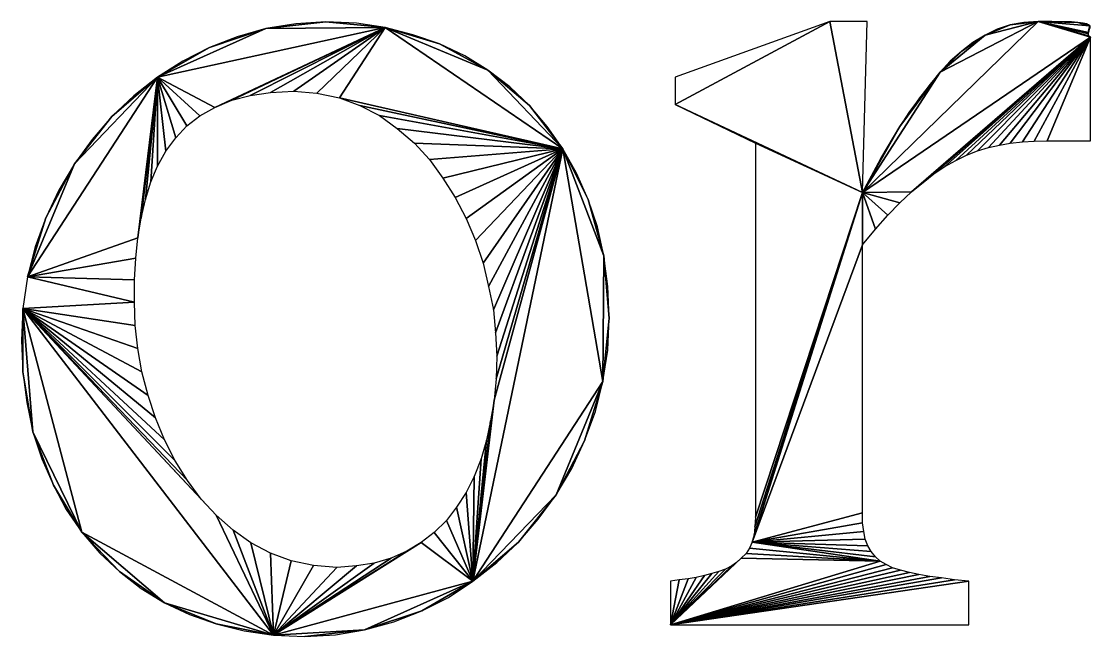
# Model space of a CAD drawing. Header units: millimetres. Extents: x 245 to 2830, y 44 to 1976.
# Drawn here: x 2729.1 to 2791.1, y 78.2 to 113.8 of the extents above; entities that cross this region are included whole.
import ezdxf

# ---------------------------------------------------------------- set-up
doc = ezdxf.new("R2010")
doc.units = ezdxf.units.MM
doc.layers.add('FloorPlan-page-1', color=7, linetype='Continuous')

msp = doc.modelspace()

# ---------------------------------------------------------------- linework, layer by layer
at = {"layer": 'FloorPlan-page-1', "color": 7, "true_color": 0x000000}
for points in [[(2750.189, 113.481, -0.05), (2743.286, 113.426, -0.05), (2737.014, 110.603, -0.05)], [(2750.189, 113.481, -0.05), (2737.014, 110.603, -0.05), (2740.327, 108.86, -0.05)], [(2743.286, 113.426, -0.05), (2740.012, 112.319, -0.05), (2737.014, 110.603, -0.05)], [(2743.286, 113.426, -0.05), (2741.629, 112.955, -0.05), (2740.012, 112.319, -0.05)], [(2750.189, 113.481, -0.05), (2740.327, 108.86, -0.05), (2741.313, 109.275, -0.05)], [(2750.189, 113.481, -0.05), (2741.313, 109.275, -0.05), (2742.378, 109.552, -0.05)], [(2750.189, 113.481, -0.05), (2742.378, 109.552, -0.05), (2743.562, 109.718, -0.05)], [(2746.757, 113.813, -0.05), (2745.021, 113.702, -0.05), (2743.286, 113.426, -0.05)], [(2750.189, 113.481, -0.05), (2746.757, 113.813, -0.05), (2743.286, 113.426, -0.05)], [(2750.189, 113.481, -0.05), (2743.562, 109.718, -0.05), (2744.903, 109.801, -0.05)], [(2750.189, 113.481, -0.05), (2744.903, 109.801, -0.05), (2746.244, 109.69, -0.05)], [(2750.189, 113.481, -0.05), (2746.244, 109.69, -0.05), (2747.546, 109.413, -0.05)], [(2750.189, 113.481, -0.05), (2748.532, 113.73, -0.05), (2746.757, 113.813, -0.05)], [(2760.484, 106.453, -0.05), (2750.189, 113.481, -0.05), (2747.546, 109.413, -0.05)], [(2753.344, 112.54, -0.05), (2751.806, 113.066, -0.05), (2750.189, 113.481, -0.05)], [(2756.145, 111.018, -0.05), (2753.344, 112.54, -0.05), (2750.189, 113.481, -0.05)], [(2760.484, 106.453, -0.05), (2756.145, 111.018, -0.05), (2750.189, 113.481, -0.05)], [(2775.947, 113.841, -0.05), (2766.993, 110.603, -0.05), (2766.993, 109.026, -0.05)], [(2777.84, 103.935, -0.05), (2775.947, 113.841, -0.05), (2766.993, 109.026, -0.05)], [(2777.84, 103.935, -0.05), (2778.116, 113.841, -0.05), (2775.947, 113.841, -0.05)], [(2788.017, 113.841, -0.05), (2782.337, 110.908, -0.05), (2777.84, 103.935, -0.05)], [(2791.054, 112.928, -0.05), (2788.017, 113.841, -0.05), (2777.84, 103.935, -0.05)], [(2788.017, 113.841, -0.05), (2784.94, 113.038, -0.05), (2782.337, 110.908, -0.05)], [(2788.017, 113.841, -0.05), (2786.4, 113.647, -0.05), (2784.94, 113.038, -0.05)], [(2786.4, 113.647, -0.05), (2785.65, 113.398, -0.05), (2784.94, 113.038, -0.05)], [(2788.017, 113.841, -0.05), (2787.189, 113.785, -0.05), (2786.4, 113.647, -0.05)], [(2789.437, 113.813, -0.05), (2788.806, 113.841, -0.05), (2788.017, 113.841, -0.05)], [(2790.305, 113.785, -0.05), (2789.437, 113.813, -0.05), (2788.017, 113.841, -0.05)], [(2791.015, 113.592, -0.05), (2790.305, 113.785, -0.05), (2788.017, 113.841, -0.05)], [(2790.936, 113.204, -0.05), (2791.015, 113.592, -0.05), (2788.017, 113.841, -0.05)], [(2790.936, 113.121, -0.05), (2790.936, 113.204, -0.05), (2788.017, 113.841, -0.05)], [(2790.936, 113.011, -0.05), (2790.936, 113.121, -0.05), (2788.017, 113.841, -0.05)], [(2791.054, 112.928, -0.05), (2790.936, 113.011, -0.05), (2788.017, 113.841, -0.05)], [(2790.305, 113.785, -0.05), (2789.95, 113.813, -0.05), (2789.437, 113.813, -0.05)], [(2790.818, 113.702, -0.05), (2790.621, 113.73, -0.05), (2790.305, 113.785, -0.05)], [(2791.015, 113.592, -0.05), (2790.818, 113.702, -0.05), (2790.305, 113.785, -0.05)], [(2791.015, 113.592, -0.05), (2790.936, 113.647, -0.05), (2790.818, 113.702, -0.05)], [(2790.936, 113.287, -0.05), (2791.015, 113.453, -0.05), (2791.015, 113.592, -0.05)], [(2790.936, 113.204, -0.05), (2790.936, 113.287, -0.05), (2791.015, 113.592, -0.05)], [(2790.936, 113.287, -0.05), (2790.976, 113.37, -0.05), (2791.015, 113.453, -0.05)], [(2791.015, 113.453, -0.05), (2791.015, 113.509, -0.05), (2791.015, 113.592, -0.05)], [(2780.68, 103.962, -0.05), (2791.054, 112.928, -0.05), (2777.84, 103.935, -0.05)], [(2780.68, 103.962, -0.05), (2781.351, 104.516, -0.05), (2791.054, 112.928, -0.05)], [(2781.351, 104.516, -0.05), (2781.982, 105.014, -0.05), (2791.054, 112.928, -0.05)], [(2781.982, 105.014, -0.05), (2782.613, 105.429, -0.05), (2791.054, 112.928, -0.05)], [(2784.94, 113.038, -0.05), (2783.599, 112.125, -0.05), (2782.337, 110.908, -0.05)], [(2782.613, 105.429, -0.05), (2783.244, 105.789, -0.05), (2791.054, 112.928, -0.05)], [(2783.244, 105.789, -0.05), (2783.875, 106.093, -0.05), (2791.054, 112.928, -0.05)], [(2784.94, 113.038, -0.05), (2784.23, 112.623, -0.05), (2783.599, 112.125, -0.05)], [(2783.875, 106.093, -0.05), (2784.506, 106.342, -0.05), (2791.054, 112.928, -0.05)], [(2784.506, 106.342, -0.05), (2785.138, 106.536, -0.05), (2791.054, 112.928, -0.05)], [(2785.138, 106.536, -0.05), (2785.769, 106.674, -0.05), (2791.054, 112.928, -0.05)], [(2785.769, 106.674, -0.05), (2786.4, 106.785, -0.05), (2791.054, 112.928, -0.05)], [(2786.4, 106.785, -0.05), (2787.11, 106.868, -0.05), (2791.054, 112.928, -0.05)], [(2787.11, 106.868, -0.05), (2787.78, 106.895, -0.05), (2791.054, 112.928, -0.05)], [(2787.78, 106.895, -0.05), (2788.53, 106.923, -0.05), (2791.054, 112.928, -0.05)], [(2788.53, 106.923, -0.05), (2791.054, 106.923, -0.05), (2791.054, 112.928, -0.05)], [(2740.012, 112.319, -0.05), (2738.473, 111.544, -0.05), (2737.014, 110.603, -0.05)], [(2756.145, 111.018, -0.05), (2754.804, 111.848, -0.05), (2753.344, 112.54, -0.05)], [(2783.599, 112.125, -0.05), (2782.929, 111.544, -0.05), (2782.337, 110.908, -0.05)], [(2758.551, 108.971, -0.05), (2757.407, 110.05, -0.05), (2756.145, 111.018, -0.05)], [(2760.484, 106.453, -0.05), (2758.551, 108.971, -0.05), (2756.145, 111.018, -0.05)], [(2782.337, 110.908, -0.05), (2780.01, 107.753, -0.05), (2777.84, 103.935, -0.05)], [(2782.337, 110.908, -0.05), (2781.154, 109.413, -0.05), (2780.01, 107.753, -0.05)], [(2782.337, 110.908, -0.05), (2781.745, 110.188, -0.05), (2781.154, 109.413, -0.05)], [(2737.014, 110.603, -0.05), (2732.201, 105.595, -0.05), (2729.48, 99.037, -0.05)], [(2737.014, 110.603, -0.05), (2729.48, 99.037, -0.05), (2735.87, 101.306, -0.05)], [(2737.014, 110.603, -0.05), (2734.371, 108.334, -0.05), (2732.201, 105.595, -0.05)], [(2737.014, 110.603, -0.05), (2735.633, 109.524, -0.05), (2734.371, 108.334, -0.05)], [(2737.014, 110.603, -0.05), (2735.87, 101.306, -0.05), (2736.067, 102.441, -0.05)], [(2737.014, 110.603, -0.05), (2736.067, 102.441, -0.05), (2736.304, 103.52, -0.05)], [(2737.014, 110.603, -0.05), (2736.304, 103.52, -0.05), (2736.619, 104.544, -0.05)], [(2737.014, 110.603, -0.05), (2736.619, 104.544, -0.05), (2737.014, 105.457, -0.05)], [(2737.014, 110.603, -0.05), (2737.014, 105.457, -0.05), (2737.487, 106.314, -0.05)], [(2737.014, 110.603, -0.05), (2737.487, 106.314, -0.05), (2738.079, 107.089, -0.05)], [(2737.014, 110.603, -0.05), (2738.079, 107.089, -0.05), (2738.71, 107.781, -0.05)], [(2737.014, 110.603, -0.05), (2738.71, 107.781, -0.05), (2739.459, 108.362, -0.05)], [(2737.014, 110.603, -0.05), (2739.459, 108.362, -0.05), (2740.327, 108.86, -0.05)], [(2760.484, 106.453, -0.05), (2747.546, 109.413, -0.05), (2748.729, 108.971, -0.05)], [(2777.84, 103.935, -0.05), (2766.993, 109.026, -0.05), (2771.647, 106.785, -0.05)], [(2781.154, 109.413, -0.05), (2780.562, 108.611, -0.05), (2780.01, 107.753, -0.05)], [(2760.484, 106.453, -0.05), (2748.729, 108.971, -0.05), (2749.873, 108.39, -0.05)], [(2760.484, 106.453, -0.05), (2749.873, 108.39, -0.05), (2750.899, 107.643, -0.05)], [(2760.484, 106.453, -0.05), (2759.577, 107.753, -0.05), (2758.551, 108.971, -0.05)], [(2734.371, 108.334, -0.05), (2733.227, 107.006, -0.05), (2732.201, 105.595, -0.05)], [(2760.484, 106.453, -0.05), (2750.899, 107.643, -0.05), (2751.885, 106.785, -0.05)], [(2780.01, 107.753, -0.05), (2778.905, 105.899, -0.05), (2777.84, 103.935, -0.05)], [(2780.01, 107.753, -0.05), (2779.457, 106.84, -0.05), (2778.905, 105.899, -0.05)], [(2760.484, 106.453, -0.05), (2751.885, 106.785, -0.05), (2752.753, 105.844, -0.05)], [(2777.84, 103.935, -0.05), (2771.647, 106.785, -0.05), (2771.647, 85.119, -0.05)], [(2760.484, 106.453, -0.05), (2752.753, 105.844, -0.05), (2753.542, 104.765, -0.05)], [(2760.484, 106.453, -0.05), (2753.542, 104.765, -0.05), (2754.252, 103.63, -0.05)], [(2760.484, 106.453, -0.05), (2754.252, 103.63, -0.05), (2754.883, 102.413, -0.05)], [(2760.484, 106.453, -0.05), (2754.883, 102.413, -0.05), (2755.435, 101.14, -0.05)], [(2755.277, 81.411, -0.05), (2762.811, 92.977, -0.05), (2760.484, 106.453, -0.05)], [(2756.5, 91.898, -0.05), (2755.277, 81.411, -0.05), (2760.484, 106.453, -0.05)], [(2760.484, 106.453, -0.05), (2755.435, 101.14, -0.05), (2755.869, 99.84, -0.05)], [(2760.484, 106.453, -0.05), (2755.869, 99.84, -0.05), (2756.184, 98.484, -0.05)], [(2760.484, 106.453, -0.05), (2756.184, 98.484, -0.05), (2756.461, 97.128, -0.05)], [(2760.484, 106.453, -0.05), (2756.461, 97.128, -0.05), (2756.579, 95.8, -0.05)], [(2756.618, 93.143, -0.05), (2756.5, 91.898, -0.05), (2760.484, 106.453, -0.05)], [(2760.484, 106.453, -0.05), (2756.579, 95.8, -0.05), (2756.658, 94.444, -0.05)], [(2756.658, 94.444, -0.05), (2756.618, 93.143, -0.05), (2760.484, 106.453, -0.05)], [(2761.943, 103.52, -0.05), (2761.273, 105.042, -0.05), (2760.484, 106.453, -0.05)], [(2762.851, 100.255, -0.05), (2761.943, 103.52, -0.05), (2760.484, 106.453, -0.05)], [(2762.811, 92.977, -0.05), (2762.851, 100.255, -0.05), (2760.484, 106.453, -0.05)], [(2732.201, 105.595, -0.05), (2730.545, 102.468, -0.05), (2729.48, 99.037, -0.05)], [(2732.201, 105.595, -0.05), (2731.294, 104.073, -0.05), (2730.545, 102.468, -0.05)], [(2778.905, 105.899, -0.05), (2778.392, 104.931, -0.05), (2777.84, 103.935, -0.05)], [(2762.851, 100.255, -0.05), (2762.496, 101.942, -0.05), (2761.943, 103.52, -0.05)], [(2777.84, 103.935, -0.05), (2771.568, 84.095, -0.05), (2771.45, 83.68, -0.05)], [(2777.84, 100.891, -0.05), (2777.84, 103.935, -0.05), (2771.45, 83.68, -0.05)], [(2777.84, 103.935, -0.05), (2771.608, 84.566, -0.05), (2771.568, 84.095, -0.05)], [(2777.84, 103.935, -0.05), (2771.647, 85.119, -0.05), (2771.608, 84.566, -0.05)], [(2780.01, 103.326, -0.05), (2780.68, 103.962, -0.05), (2777.84, 103.935, -0.05)], [(2779.3, 102.607, -0.05), (2780.01, 103.326, -0.05), (2777.84, 103.935, -0.05)], [(2778.59, 101.804, -0.05), (2779.3, 102.607, -0.05), (2777.84, 103.935, -0.05)], [(2777.84, 100.891, -0.05), (2778.59, 101.804, -0.05), (2777.84, 103.935, -0.05)], [(2730.545, 102.468, -0.05), (2729.914, 100.78, -0.05), (2729.48, 99.037, -0.05)], [(2729.48, 99.037, -0.05), (2735.751, 100.116, -0.05), (2735.87, 101.306, -0.05)], [(2777.84, 85.368, -0.05), (2777.84, 100.891, -0.05), (2771.45, 83.68, -0.05)], [(2729.48, 99.037, -0.05), (2735.673, 98.871, -0.05), (2735.751, 100.116, -0.05)], [(2762.811, 92.977, -0.05), (2763.166, 96.657, -0.05), (2762.851, 100.255, -0.05)], [(2763.166, 96.657, -0.05), (2763.087, 98.484, -0.05), (2762.851, 100.255, -0.05)], [(2729.48, 99.037, -0.05), (2729.203, 97.211, -0.05), (2735.673, 97.571, -0.05)], [(2729.48, 99.037, -0.05), (2735.673, 97.571, -0.05), (2735.673, 98.871, -0.05)], [(2735.712, 96.215, -0.05), (2735.673, 97.571, -0.05), (2729.203, 97.211, -0.05)], [(2729.203, 97.211, -0.05), (2729.125, 95.357, -0.05), (2729.203, 93.531, -0.05)], [(2735.87, 94.887, -0.05), (2735.712, 96.215, -0.05), (2729.203, 97.211, -0.05)], [(2729.203, 97.211, -0.05), (2729.203, 93.531, -0.05), (2729.795, 90.072, -0.05)], [(2736.106, 93.531, -0.05), (2735.87, 94.887, -0.05), (2729.203, 97.211, -0.05)], [(2729.203, 97.211, -0.05), (2729.795, 90.072, -0.05), (2732.635, 84.261, -0.05)], [(2736.462, 92.175, -0.05), (2736.106, 93.531, -0.05), (2729.203, 97.211, -0.05)], [(2729.203, 97.211, -0.05), (2732.635, 84.261, -0.05), (2743.72, 78.284, -0.05)], [(2736.895, 90.874, -0.05), (2736.462, 92.175, -0.05), (2729.203, 97.211, -0.05)], [(2737.408, 89.602, -0.05), (2736.895, 90.874, -0.05), (2729.203, 97.211, -0.05)], [(2738.039, 88.384, -0.05), (2737.408, 89.602, -0.05), (2729.203, 97.211, -0.05)], [(2738.749, 87.25, -0.05), (2738.039, 88.384, -0.05), (2729.203, 97.211, -0.05)], [(2739.538, 86.17, -0.05), (2738.749, 87.25, -0.05), (2729.203, 97.211, -0.05)], [(2740.406, 85.23, -0.05), (2739.538, 86.17, -0.05), (2729.203, 97.211, -0.05)], [(2740.406, 85.23, -0.05), (2729.203, 97.211, -0.05), (2743.72, 78.284, -0.05)], [(2762.811, 92.977, -0.05), (2763.087, 94.804, -0.05), (2763.166, 96.657, -0.05)], [(2729.203, 93.531, -0.05), (2729.44, 91.76, -0.05), (2729.795, 90.072, -0.05)], [(2755.277, 81.411, -0.05), (2760.09, 86.419, -0.05), (2762.811, 92.977, -0.05)], [(2760.09, 86.419, -0.05), (2761.746, 89.546, -0.05), (2762.811, 92.977, -0.05)], [(2761.746, 89.546, -0.05), (2762.377, 91.234, -0.05), (2762.811, 92.977, -0.05)], [(2756.5, 91.898, -0.05), (2756.303, 90.708, -0.05), (2755.277, 81.411, -0.05)], [(2756.303, 90.708, -0.05), (2756.066, 89.574, -0.05), (2755.277, 81.411, -0.05)], [(2729.795, 90.072, -0.05), (2730.308, 88.495, -0.05), (2730.979, 86.973, -0.05)], [(2729.795, 90.072, -0.05), (2730.979, 86.973, -0.05), (2732.635, 84.261, -0.05)], [(2756.066, 89.574, -0.05), (2755.75, 88.495, -0.05), (2755.277, 81.411, -0.05)], [(2760.09, 86.419, -0.05), (2760.997, 87.941, -0.05), (2761.746, 89.546, -0.05)], [(2755.75, 88.495, -0.05), (2755.356, 87.471, -0.05), (2755.277, 81.411, -0.05)], [(2755.356, 87.471, -0.05), (2754.883, 86.558, -0.05), (2755.277, 81.411, -0.05)], [(2730.979, 86.973, -0.05), (2731.728, 85.562, -0.05), (2732.635, 84.261, -0.05)], [(2754.883, 86.558, -0.05), (2754.33, 85.7, -0.05), (2755.277, 81.411, -0.05)], [(2755.277, 81.411, -0.05), (2757.92, 83.68, -0.05), (2760.09, 86.419, -0.05)], [(2757.92, 83.68, -0.05), (2759.064, 85.008, -0.05), (2760.09, 86.419, -0.05)], [(2754.33, 85.7, -0.05), (2753.739, 84.925, -0.05), (2755.277, 81.411, -0.05)], [(2741.392, 84.372, -0.05), (2740.406, 85.23, -0.05), (2743.72, 78.284, -0.05)], [(2753.739, 84.925, -0.05), (2753.029, 84.233, -0.05), (2755.277, 81.411, -0.05)], [(2771.45, 83.68, -0.05), (2777.84, 84.787, -0.05), (2777.84, 85.368, -0.05)], [(2732.635, 84.261, -0.05), (2733.661, 83.044, -0.05), (2734.805, 81.964, -0.05)], [(2732.635, 84.261, -0.05), (2734.805, 81.964, -0.05), (2737.408, 80.166, -0.05)], [(2732.635, 84.261, -0.05), (2737.408, 80.166, -0.05), (2743.72, 78.284, -0.05)], [(2742.418, 83.625, -0.05), (2741.392, 84.372, -0.05), (2743.72, 78.284, -0.05)], [(2753.029, 84.233, -0.05), (2752.279, 83.652, -0.05), (2755.277, 81.411, -0.05)], [(2771.45, 83.68, -0.05), (2777.919, 84.289, -0.05), (2777.84, 84.787, -0.05)], [(2771.45, 83.68, -0.05), (2777.998, 83.846, -0.05), (2777.919, 84.289, -0.05)], [(2743.562, 83.044, -0.05), (2742.418, 83.625, -0.05), (2743.72, 78.284, -0.05)], [(2752.279, 83.652, -0.05), (2751.451, 83.154, -0.05), (2743.72, 78.284, -0.05)], [(2752.279, 83.652, -0.05), (2743.72, 78.284, -0.05), (2755.277, 81.411, -0.05)], [(2755.277, 81.411, -0.05), (2756.658, 82.49, -0.05), (2757.92, 83.68, -0.05)], [(2771.45, 83.68, -0.05), (2771.292, 83.32, -0.05), (2778.866, 82.573, -0.05)], [(2771.45, 83.68, -0.05), (2778.156, 83.459, -0.05), (2777.998, 83.846, -0.05)], [(2771.45, 83.68, -0.05), (2778.866, 82.573, -0.05), (2778.59, 82.822, -0.05)], [(2771.45, 83.68, -0.05), (2778.59, 82.822, -0.05), (2778.353, 83.127, -0.05)], [(2771.45, 83.68, -0.05), (2778.353, 83.127, -0.05), (2778.156, 83.459, -0.05)], [(2744.745, 82.601, -0.05), (2743.562, 83.044, -0.05), (2743.72, 78.284, -0.05)], [(2751.451, 83.154, -0.05), (2750.544, 82.739, -0.05), (2743.72, 78.284, -0.05)], [(2771.095, 83.016, -0.05), (2770.819, 82.739, -0.05), (2778.866, 82.573, -0.05)], [(2771.292, 83.32, -0.05), (2771.095, 83.016, -0.05), (2778.866, 82.573, -0.05)], [(2750.544, 82.739, -0.05), (2749.558, 82.463, -0.05), (2743.72, 78.284, -0.05)], [(2746.047, 82.324, -0.05), (2744.745, 82.601, -0.05), (2743.72, 78.284, -0.05)], [(2749.558, 82.463, -0.05), (2748.532, 82.297, -0.05), (2743.72, 78.284, -0.05)], [(2770.819, 82.739, -0.05), (2770.543, 82.49, -0.05), (2766.716, 78.893, -0.05)], [(2770.819, 82.739, -0.05), (2766.716, 78.893, -0.05), (2778.866, 82.573, -0.05)], [(2766.716, 78.893, -0.05), (2779.221, 82.38, -0.05), (2778.866, 82.573, -0.05)], [(2770.543, 82.49, -0.05), (2770.267, 82.297, -0.05), (2766.716, 78.893, -0.05)], [(2766.716, 78.893, -0.05), (2779.576, 82.186, -0.05), (2779.221, 82.38, -0.05)], [(2734.805, 81.964, -0.05), (2736.067, 80.996, -0.05), (2737.408, 80.166, -0.05)], [(2747.388, 82.214, -0.05), (2746.047, 82.324, -0.05), (2743.72, 78.284, -0.05)], [(2748.532, 82.297, -0.05), (2747.388, 82.214, -0.05), (2743.72, 78.284, -0.05)], [(2770.267, 82.297, -0.05), (2769.912, 82.103, -0.05), (2766.716, 78.893, -0.05)], [(2766.716, 78.893, -0.05), (2780.049, 82.048, -0.05), (2779.576, 82.186, -0.05)], [(2769.912, 82.103, -0.05), (2769.517, 81.964, -0.05), (2766.716, 78.893, -0.05)], [(2766.716, 78.893, -0.05), (2780.562, 81.909, -0.05), (2780.049, 82.048, -0.05)], [(2769.517, 81.964, -0.05), (2769.123, 81.854, -0.05), (2766.716, 78.893, -0.05)], [(2766.716, 78.893, -0.05), (2781.114, 81.798, -0.05), (2780.562, 81.909, -0.05)], [(2769.123, 81.854, -0.05), (2768.689, 81.743, -0.05), (2766.716, 78.893, -0.05)], [(2766.716, 78.893, -0.05), (2781.745, 81.688, -0.05), (2781.114, 81.798, -0.05)], [(2743.72, 78.284, -0.05), (2749.005, 78.589, -0.05), (2755.277, 81.411, -0.05)], [(2749.005, 78.589, -0.05), (2752.319, 79.696, -0.05), (2755.277, 81.411, -0.05)], [(2752.319, 79.696, -0.05), (2753.857, 80.47, -0.05), (2755.277, 81.411, -0.05)], [(2768.689, 81.743, -0.05), (2768.215, 81.632, -0.05), (2766.716, 78.893, -0.05)], [(2766.716, 78.893, -0.05), (2782.416, 81.605, -0.05), (2781.745, 81.688, -0.05)], [(2768.215, 81.632, -0.05), (2767.742, 81.549, -0.05), (2766.716, 78.893, -0.05)], [(2766.716, 78.893, -0.05), (2783.165, 81.494, -0.05), (2782.416, 81.605, -0.05)], [(2767.742, 81.549, -0.05), (2767.229, 81.494, -0.05), (2766.716, 78.893, -0.05)], [(2767.229, 81.494, -0.05), (2766.716, 81.411, -0.05), (2766.716, 78.893, -0.05)], [(2766.716, 78.893, -0.05), (2783.994, 81.411, -0.05), (2783.165, 81.494, -0.05)], [(2766.716, 78.893, -0.05), (2783.994, 78.893, -0.05), (2783.994, 81.411, -0.05)], [(2737.408, 80.166, -0.05), (2738.868, 79.474, -0.05), (2740.406, 78.948, -0.05)], [(2737.408, 80.166, -0.05), (2740.406, 78.948, -0.05), (2743.72, 78.284, -0.05)], [(2749.005, 78.589, -0.05), (2750.701, 79.059, -0.05), (2752.319, 79.696, -0.05)], [(2740.406, 78.948, -0.05), (2742.023, 78.533, -0.05), (2743.72, 78.284, -0.05)], [(2743.72, 78.284, -0.05), (2745.534, 78.201, -0.05), (2749.005, 78.589, -0.05)], [(2745.534, 78.201, -0.05), (2747.309, 78.312, -0.05), (2749.005, 78.589, -0.05)]]:
    msp.add_3dface(points, dxfattribs=at)

doc.saveas('drawing.dxf')
